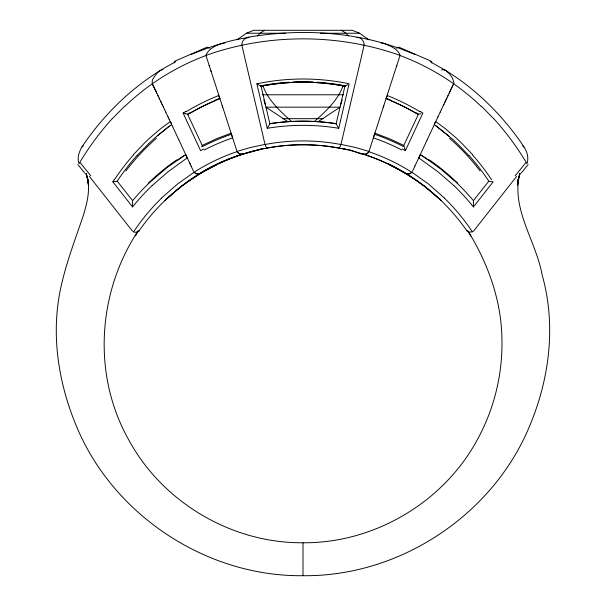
<?xml version="1.0" encoding="UTF-8"?>
<svg xmlns="http://www.w3.org/2000/svg" width="606" height="606" viewBox="0 0 606 606"><rect width="100%" height="100%" fill="white"/><g stroke="black" fill="none" stroke-linecap="round" stroke-linejoin="round"><path stroke-width="0.91" d="M132.593 201.404L132.562 206.941L135.32 203.571A222.455 220.508 41.6 0 1 152.235 185.436M88.521 185.519L87.787 179.474L86.075 173.536L87.802 179.467L88.529 185.512L87.787 179.474L86.075 173.536C91.203 187.421 87.34 202.457 83.136 216.016C75.182 239.537 66.213 262.799 60.933 287.123C50.859 332.558 57.873 380.485 75.242 423.253C111.284 513.933 205.479 576.806 303 575.7C400.521 576.806 494.716 513.933 530.758 423.253C549.869 376.629 556.02 323.733 542.105 274.829C536.196 241.256 510.6 208.456 519.918 173.536L518.198 179.467L517.471 185.512L518.213 179.474L519.918 173.536L518.213 179.474L517.479 185.519M473.407 200.859L473.437 206.941L471.9 205.04M396.574 66.175L400.074 55.404C398.044 48.662 389.635 45.677 383.553 43.253C339.701 30.77 292.978 29.671 248.157 37.193C244.71 37.92 241.468 41.466 241.839 45.102L265.011 144.402L250.233 147.546L237.044 151.424M374.887 133.206L373.682 136.88M202.177 145.569L201.821 146.872M336.156 123.722L344.912 86.196A221.766 221.735 0 0 0 261.088 86.211L269.844 123.722A222.281 222.281 0 0 1 336.156 123.73L334.747 123.518M338.746 128.298L349.124 83.779L345.526 83.06A224.712 224.682 0 0 0 260.474 83.075L256.876 83.779L267.254 128.298L270.458 127.79A218.205 218.205 0 0 1 335.542 127.798L338.746 128.298L336.186 123.972M340.466 105.262L342.148 99.907M369.099 151.053L383.348 107.004M383.272 107.239L396.839 65.372M383.25 107.315L383.833 105.505M269.814 123.972L267.254 128.298M174.172 62.903L174.854 61.183L207.214 47.132L209.79 48.147M166.347 198.488L165.741 199.579M343.147 85.514C337.928 100.369 325.672 111.459 314.15 121.632M435.737 121.617L444.94 128.389L455.159 137.062A223.106 221.584 -58.2 0 1 461.916 143.448L472.604 154.681M402.187 148.978L405.406 150.659L422.874 113.057L420.155 111.39M426.397 141.493L414.762 166.392M412.459 171.316L414.89 166.105M433.449 126.457L434.707 123.798M433.457 126.449L427.26 139.653M426.382 141.531L427.283 139.615M440.214 112.11L441.509 109.36M437.911 116.981L440.312 111.905M435.479 122.147L438.002 116.799M435.532 122.041L434.343 124.571L452.614 139.282A219.933 218.38 -58.4 0 1 457.098 143.44L468.817 155.469M444.675 102.679L448.054 95.559M443.554 105.043L445.145 101.687M441.327 109.754L443.933 104.247M449.182 93.172L453.985 82.696L452.356 77.795L449.417 73.796L446.001 70.675L430.328 61.767M447.584 96.543L450.038 91.385A405.391 25.71 -64.4 0 1 453.796 83.598M445.796 100.308L446.925 97.937M345.958 149.455C352.806 148.712 364.357 159.007 368.88 151.614M137.903 231.212C97.233 292.971 92.226 375.591 128.98 440.297C162.862 502.624 232.068 543.355 303 542.771C373.932 543.355 443.137 502.624 477.02 440.297C494.14 409.406 502.828 373.947 501.927 338.64C501.344 300.409 488.042 263.504 468.097 231.212M132.562 206.941L112.822 181.808L114.231 179.664M175.672 61.767C137.653 81.454 105.588 111.58 81.855 147.069C79.075 151.871 76.826 158.302 79.038 163.681A279.495 278.071 28.9 0 1 112.466 118.405M139.282 230.628C139.259 231.227 135.274 233.196 133.638 231.825A207.35 205.04 30.9 0 1 161.522 198.177M184.08 155.681L185.709 154.697A3.56 0.477 58.3 0 0 187.239 157.901L168.013 171.793L152.257 185.459M217.698 163.34L216.675 164.37M473.437 206.941L493.178 181.808L489.004 181.315M411.86 172.278L411.838 172.309A197.003 196.321 81.1 0 0 368.88 151.72M516.577 176.482L474.051 230.469A4.803 4.628 -8 0 1 472.316 231.727M257.641 35.928L259.951 33.239L264.564 30.3M133.396 154.681L144.069 143.44A223.106 221.584 58.2 0 1 150.849 137.07L161.06 128.389L170.263 121.617M137.183 155.469L148.902 143.433A219.933 218.38 58.4 0 1 153.394 139.289L156.689 136.373M81.855 147.069L83.317 145.796M112.542 118.473L124.503 106.277M441.691 70.19L443.009 69.44L446.001 70.675M161.454 198.109L177.588 183.951L194.003 172.316M164.794 200.586L181.717 185.989L200.003 173.483M166.249 199.192L166.945 198.533M167.12 198.374L167.991 197.564M156.613 136.441L168.347 127.002M157.651 135.555L167.248 127.828M168.112 127.177L169.445 126.184M169.294 126.298L170.551 125.374M170.475 125.427L171.657 124.571M237.075 39.814L246.377 33.239L253.747 30.3L352.253 30.3L359.623 33.239L368.925 39.814M176.952 160.385L180.217 158.181M356.866 37.572C360.593 36.489 364.577 41.488 364.161 45.102L340.989 144.402L355.767 147.546L368.956 151.424M318.18 121.632L340.11 107.164L265.89 107.164L287.82 121.632M216.509 164.491L215.948 164.817L219.758 163.006A199.783 199.336 84.7 0 1 260.118 149.44L261.686 148.773A4.848 4.507 77.6 0 1 260.095 149.288M180.77 157.818L181.315 157.462M181.868 157.098L183.527 156.037M184.55 155.386L167.097 167.559L149.887 182.292A226.25 224.341 42 0 0 132.585 200.669L117.231 181.156A225.856 224.197 23.4 0 1 137.085 155.386M185.194 154.984L185.754 154.636M203.813 148.978L200.594 150.659L183.126 113.057L185.845 111.39M347.889 84.552L345.178 86.12M190.208 112.58L187.549 114.14L202.199 145.387L216.751 138.638L231.121 133.168M410.012 173.664L411.8 172.346L409.739 173.77M215.183 100.149L219.819 98.255L218.433 95.203M162.097 69.576L162.991 69.44C158.727 70.341 155.954 74.394 153.644 77.795C149.47 82.939 155.227 88.309 156.818 93.18M190.845 54.532C209.517 47.185 229.303 39.701 249.134 37.572M396.21 48.147L398.786 47.132L431.146 61.183L431.828 62.903M209.426 66.175L205.926 55.404C267.958 33.345 338.042 33.353 400.074 55.404M116.996 181.315L112.905 181.808M261.012 149.243L238.734 155.424A199.707 199.154 83.5 0 0 200.162 173.233M242.756 154.098L239.468 153.901L237.12 151.614A197.003 196.48 83.7 0 0 194.102 172.21L196.783 173.914L199.927 173.521L196.397 173.816M420.92 113.617L418.716 114.14M260.345 149.387L260.118 149.44A199.783 199.344 62.1 0 0 219.751 162.999M260.807 149.288L261.572 149.121M261.307 149.182L263.11 148.803M262.103 149.008L264.648 148.493M263.708 148.682L265.413 148.341M265.307 148.364L277.389 146.417A198.919 198.859 0 0 1 328.846 146.447M266.11 148.212L266.913 148.061M269.844 123.722L271.253 123.518M381.144 43.056L383.553 43.253L399.513 48.351L415.155 54.532M246.377 33.239L285.494 33.239M320.506 33.239L359.623 33.239M262.315 94.771L343.685 94.771M282.76 118.678L323.24 118.678M224.856 43.056C217.69 44.193 208.509 48.313 205.926 55.404M328.611 146.417L339.89 148.212M187.284 114.14L185.534 113.739M339.815 148.197L341.496 148.523M340.587 148.341L344.693 149.182M342.125 148.644L345.882 149.44A199.783 199.336 -84.7 0 1 386.227 163.037L390.052 164.817L389.537 164.521M344.988 149.243L345.882 149.44M185.413 113.708L183.126 113.057M345.632 149.371L344.314 148.773A4.848 4.507 -77.6 0 0 345.905 149.288M363.244 154.098L367.266 155.424M374.879 133.168L389.249 138.638L403.801 145.387L418.451 114.14L415.792 112.58M387.567 95.203L386.181 98.24L390.817 100.149M195.988 173.664L194.223 172.377M260.838 86.128L256.921 83.802M406.24 173.596L409.558 173.831L407.565 173.983L405.77 173.354L424.283 185.989L440.782 200.169M453.742 185.459L437.986 171.793L418.769 157.908A3.56 0.477 -58.3 0 0 420.269 154.727L421.92 155.681M420.246 154.636L429.048 160.385M341.436 30.3L346.049 33.239L348.359 35.928M422.473 156.037L423.026 156.386M411.997 172.316L428.412 183.951L444.546 198.109M522.683 145.796C527.114 150.053 529.053 157.878 526.962 163.681A279.495 278.071 -28.9 0 0 493.534 118.397M423.579 156.742L424.132 157.098M444.91 70.001C476.664 89.37 503.457 116.261 524.145 147.069M424.685 157.462L425.23 157.818M425.783 158.181L441.13 169.309L456.113 182.292A226.25 224.341 -42 0 1 473.415 200.669L488.769 181.156A225.856 224.197 -23.4 0 0 468.915 155.386M389.408 164.431L388.302 163.34M435.449 125.374L449.387 136.441M291.85 121.632C280.328 111.459 268.072 100.369 262.852 85.514M438.009 197.564L438.706 198.215M439.055 198.533L439.751 199.192M439.918 199.351L441.206 200.586M481.497 106.277L493.458 118.473M441.16 200.631A203.654 201.306 -32.9 0 1 466.612 230.454L469.249 232.151L472.362 231.825A207.35 205.04 -30.9 0 0 444.478 198.177M470.854 203.775L470.68 203.571A222.455 220.508 -41.6 0 0 453.765 185.436M471.203 204.199L471.551 204.616M89.423 176.482L131.949 230.469A4.803 4.628 8 0 0 133.684 231.727M466.453 230.25L466.597 230.447A6.946 5.136 -35.2 0 0 469.324 232.287M440.259 199.579L439.653 198.488M158.416 96.551L155.962 91.385A405.406 25.71 64.4 0 0 152.204 83.598M157.946 95.559L159.636 99.119M159.075 97.937L161.325 102.679M160.855 101.687L162.446 105.043M162.075 104.255L163.559 107.406M163.279 106.807L164.673 109.762M164.491 109.36L165.786 112.11M165.688 111.905L168.089 116.981M167.998 116.799L169.279 119.518M169.104 119.14L170.521 122.147M170.468 122.041L172.551 126.457M172.543 126.449L178.74 139.653M178.717 139.615L190.132 164.021M189.708 163.112L191.238 166.392M191.11 166.105L193.541 171.316M232.318 136.88L231.5 134.593M405.406 150.659L403.823 145.569M209.161 65.372L211.168 71.546M210.774 70.341L222.728 107.239M222.167 105.505L236.901 151.053M231.454 134.441L231.113 133.237M263.852 99.907L265.534 105.262M303 542.787L303 575.685M260.527 86.279A223.622 223.622 0 0 1 345.473 86.279M386.022 98.664A221.773 217.448 34.9 0 1 418.231 114.511M374.523 134.237A221.963 219.001 45.6 0 1 403.263 146.47M434.487 124.26A3.606 0.629 -67.1 0 1 434.949 122.344M373.357 137.85A213.797 211.047 46.7 0 1 401.687 149.962M171.051 122.344A3.606 0.629 67.1 0 1 171.513 124.26M202.737 146.47A221.963 219.001 -45.6 0 1 231.477 134.237M187.769 114.511A221.773 217.448 -34.9 0 1 219.978 98.664M136.676 232.287A6.946 5.136 35.2 0 0 139.357 230.431A203.654 201.306 32.9 0 1 164.84 200.631M77.841 164.544A427.972 80.371 50.6 0 1 84.673 172.945M80.25 162.809A427.972 83.34 50.6 0 1 90.817 175.838M521.327 172.945A427.972 80.371 -50.6 0 1 528.159 164.544M515.183 175.838A427.972 83.34 -50.6 0 1 525.75 162.809M481.293 106.489A239.878 238.34 -80.6 0 0 453.644 83.749A239.764 239.544 26.6 0 0 400.036 55.502M124.707 106.489A239.878 238.34 80.6 0 1 152.356 83.749A239.764 239.544 -26.6 0 1 205.964 55.51M390.65 100.551A222.887 219.675 14.3 0 1 415.58 112.936M449.561 138.282A219.319 212.729 15.7 0 1 480.103 170.93M190.42 112.936A222.887 219.675 -14.3 0 1 215.35 100.551M429.381 159.916A225.379 223.122 -25.3 0 1 457.848 183.353M271.238 123.419A221.629 220.834 -0.5 0 1 334.762 123.412M148.152 183.353A225.379 223.122 25.3 0 1 176.619 159.916M369.054 151.47A4.939 4.583 -72.2 0 1 363.236 153.977M242.764 153.977A4.939 4.583 72.2 0 1 236.946 151.47M267.708 147.811A5.037 2.03 79.7 0 1 265.049 144.501A202.51 202.51 0 0 1 340.958 144.523A5.037 2.03 -79.7 0 1 338.292 147.811M267.723 147.925A198.753 198.753 0 0 1 338.277 147.925M367.228 155.537A199.707 198.897 76.3 0 1 405.679 173.498M330.573 146.5A4.878 1.962 -82.1 0 1 329.959 146.281M389.863 165.203A203.321 200.775 -33.7 0 1 437.964 197.617M276.041 146.281A4.878 1.954 82.1 0 1 275.427 146.5M168.036 197.617A203.321 200.775 33.7 0 1 216.137 165.203M200.321 173.498A199.707 198.897 -76.3 0 1 238.772 155.537M390.15 164.627A203.321 201.063 -65.5 0 1 437.903 197.677M168.097 197.677A203.321 201.063 65.5 0 1 215.85 164.627M260.997 85.734A218.766 215.372 0.7 0 1 288.918 82.189M292.433 81.992A218.766 215.372 0.7 0 1 313.567 81.999M317.082 82.196A218.766 215.372 0.7 0 1 345.003 85.764M125.896 170.93A219.319 212.729 -15.7 0 1 156.439 138.282M204.313 149.962A213.797 211.047 -46.7 0 1 232.643 137.85M387.423 95.559A224.288 220.122 35.3 0 1 419.966 111.716M472.43 154.833A228.485 226.5 -10.7 0 1 491.625 179.755M114.375 179.755A228.485 226.5 10.7 0 1 133.57 154.833M186.034 111.716A224.288 220.122 -35.3 0 1 218.577 95.559M138.062 231.053L135.259 235.931L138.009 231.045M165.68 199.662L165.256 200.139L165.733 199.677M470.817 235.916L467.991 231.045L470.741 235.931"/></g></svg>
